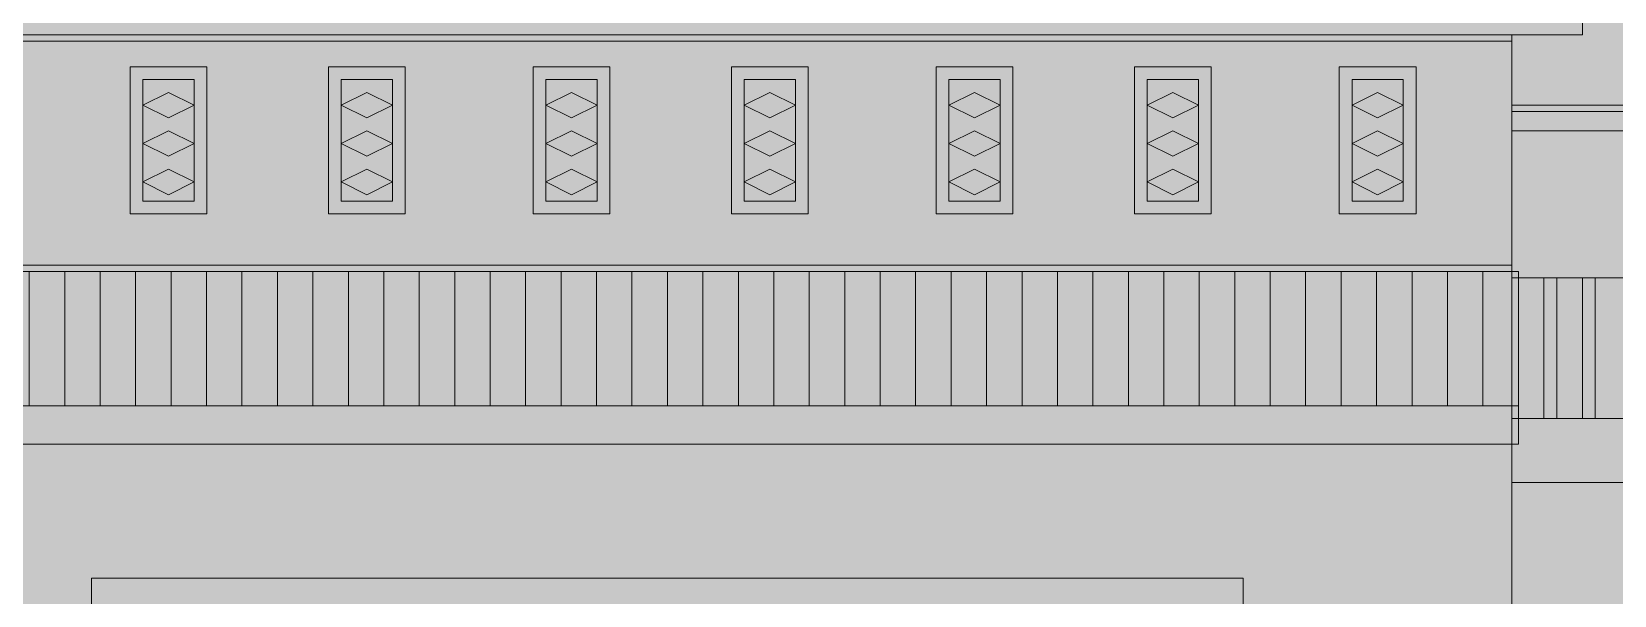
# Model space of a CAD drawing. Extents: x -18 to 1006, y -14 to 799.
# Drawn here: x 120.6 to 368, y 411.3 to 499.5 of the extents above; entities that cross this region are included whole.
import ezdxf

# ---------------------------------------------------------------- set-up
doc = ezdxf.new("R2010")
doc.units = 0
for name, color, linetype, lineweight, true_color in [('00_WHITE_BACKGROUND', 7, 'Continuous', 18, 0xffffff), ('01_STRUCTURE', 7, 'Continuous', 18, 0x000000), ('02_CORNICES', 7, 'Continuous', 18, 0x000000), ('03_FRAMES_DOORS', 7, 'Continuous', 18, 0x000000), ('04_GLAZING_SHUTTERS', 7, 'Continuous', 18, 0x000000), ('05_STONE_JOINTS', 7, 'Continuous', 18, 0x000000), ('06_ORNAMENT', 7, 'Continuous', 18, 0x000000)]:
    doc.layers.add(name, color=color, linetype=linetype, lineweight=lineweight, true_color=true_color)

msp = doc.modelspace()

# ---------------------------------------------------------------- linework, layer by layer
at = {"layer": '00_WHITE_BACKGROUND', "color": 7, "lineweight": 18, "true_color": 0xffffff}
msp.add_solid([(-18, -14), (1006, -14), (-18, 799), (1006, 799)], dxfattribs=at)
at = {"layer": '01_STRUCTURE', "color": 7, "lineweight": 18, "true_color": 0x000000}
for points in [[(593, 537), (352, 537), (352, 534), (363, 534), (363, 499), (352, 499), (352, 461), (593, 461), (593, 524)], [(88, 363), (114, 363), (114, 399), (130, 399), (130, 414), (310, 414), (310, 399), (326, 399), (326, 363), (352, 363), (352, 499), (88, 499)]]:
    msp.add_lwpolyline(points, close=True, dxfattribs=at)
msp.add_lwpolyline([(593, 429), (352, 429), (352, 243), (364, 243), (364, 219), (352, 219), (352, 57), (580, 57)], dxfattribs=at)
at = {"layer": '02_CORNICES', "color": 7, "lineweight": 18, "true_color": 0x000000}
for points in [[(352, 488), (593, 488), (593, 508), (363, 508), (363, 499), (352, 499)], [(352, 488), (352, 484), (593, 484), (593, 488)], [(353, 462), (353, 441), (87, 441), (87, 462)], [(125.79167, 462), (125.79167, 441), (120.25, 441), (120.25, 462)], [(131.33333, 462), (131.33333, 441), (125.79167, 441), (125.79167, 462)], [(136.875, 462), (136.875, 441), (131.33333, 441), (131.33333, 462)], [(142.41667, 462), (142.41667, 441), (136.875, 441), (136.875, 462)], [(147.95833, 462), (147.95833, 441), (142.41667, 441), (142.41667, 462)], [(153.5, 462), (153.5, 441), (147.95833, 441), (147.95833, 462)], [(159.04167, 462), (159.04167, 441), (153.5, 441), (153.5, 462)], [(164.58333, 462), (164.58333, 441), (159.04167, 441), (159.04167, 462)], [(170.125, 462), (170.125, 441), (164.58333, 441), (164.58333, 462)], [(175.66667, 462), (175.66667, 441), (170.125, 441), (170.125, 462)], [(181.20833, 462), (181.20833, 441), (175.66667, 441), (175.66667, 462)], [(186.75, 462), (186.75, 441), (181.20833, 441), (181.20833, 462)], [(192.29167, 462), (192.29167, 441), (186.75, 441), (186.75, 462)], [(197.83333, 462), (197.83333, 441), (192.29167, 441), (192.29167, 462)], [(203.375, 462), (203.375, 441), (197.83333, 441), (197.83333, 462)], [(208.91667, 462), (208.91667, 441), (203.375, 441), (203.375, 462)], [(214.45833, 462), (214.45833, 441), (208.91667, 441), (208.91667, 462)], [(220, 462), (220, 441), (214.45833, 441), (214.45833, 462)], [(225.54167, 462), (225.54167, 441), (220, 441), (220, 462)], [(231.08333, 462), (231.08333, 441), (225.54167, 441), (225.54167, 462)], [(236.625, 462), (236.625, 441), (231.08333, 441), (231.08333, 462)], [(242.16667, 462), (242.16667, 441), (236.625, 441), (236.625, 462)], [(247.70833, 462), (247.70833, 441), (242.16667, 441), (242.16667, 462)], [(253.25, 462), (253.25, 441), (247.70833, 441), (247.70833, 462)], [(258.79167, 462), (258.79167, 441), (253.25, 441), (253.25, 462)], [(264.33333, 462), (264.33333, 441), (258.79167, 441), (258.79167, 462)], [(269.875, 462), (269.875, 441), (264.33333, 441), (264.33333, 462)], [(275.41667, 462), (275.41667, 441), (269.875, 441), (269.875, 462)], [(280.95833, 462), (280.95833, 441), (275.41667, 441), (275.41667, 462)], [(286.5, 462), (286.5, 441), (280.95833, 441), (280.95833, 462)], [(292.04167, 462), (292.04167, 441), (286.5, 441), (286.5, 462)], [(297.58333, 462), (297.58333, 441), (292.04167, 441), (292.04167, 462)], [(303.125, 462), (303.125, 441), (297.58333, 441), (297.58333, 462)], [(308.66667, 462), (308.66667, 441), (303.125, 441), (303.125, 462)], [(314.20833, 462), (314.20833, 441), (308.66667, 441), (308.66667, 462)], [(319.75, 462), (319.75, 441), (314.20833, 441), (314.20833, 462)], [(325.29167, 462), (325.29167, 441), (319.75, 441), (319.75, 462)], [(330.83333, 462), (330.83333, 441), (325.29167, 441), (325.29167, 462)], [(336.375, 462), (336.375, 441), (330.83333, 441), (330.83333, 462)], [(341.91667, 462), (341.91667, 441), (336.375, 441), (336.375, 462)], [(347.45833, 462), (347.45833, 441), (341.91667, 441), (341.91667, 462)], [(353, 462), (353, 441), (347.45833, 441), (347.45833, 462)], [(605, 461), (605, 439), (352, 439), (352, 461)], [(370.07143, 461), (370.07143, 439), (352, 439), (352, 461)], [(359, 461), (359, 439), (357, 439), (357, 461)], [(365, 461), (365, 439), (363, 439), (363, 461)], [(353, 441), (353, 435), (87, 435), (87, 441)], [(352, 439), (605, 439), (597, 429), (352, 429)]]:
    msp.add_lwpolyline(points, close=True, dxfattribs=at)
at = {"layer": '03_FRAMES_DOORS', "color": 7, "lineweight": 18, "true_color": 0x000000}
for points in [[(148, 494), (148, 471), (136, 471), (136, 494)], [(179, 494), (179, 471), (167, 471), (167, 494)], [(211, 494), (211, 471), (199, 471), (199, 494)], [(242, 494), (242, 471), (230, 471), (230, 494)], [(274, 494), (274, 471), (262, 471), (262, 494)], [(305, 494), (305, 471), (293, 471), (293, 494)], [(337, 494), (337, 471), (325, 471), (325, 494)]]:
    msp.add_lwpolyline(points, close=True, dxfattribs=at)
at = {"layer": '04_GLAZING_SHUTTERS', "color": 7, "lineweight": 18, "true_color": 0x000000}
for points in [[(146, 492), (146, 473), (138, 473), (138, 492)], [(177, 492), (177, 473), (169, 473), (169, 492)], [(209, 492), (209, 473), (201, 473), (201, 492)], [(240, 492), (240, 473), (232, 473), (232, 492)], [(272, 492), (272, 473), (264, 473), (264, 492)], [(303, 492), (303, 473), (295, 473), (295, 492)], [(335, 492), (335, 473), (327, 473), (327, 492)]]:
    msp.add_lwpolyline(points, close=True, dxfattribs=at)
at = {"layer": '05_STONE_JOINTS', "color": 7, "lineweight": 18, "true_color": 0x000000}
for points in [[(352, 487), (593, 487), (593, 512), (363, 512), (363, 499), (352, 499)], [(88, 498), (352, 498), (352, 499), (88, 499)], [(352, 498), (88, 498), (88, 463), (352, 463)], [(593, 461), (593, 487), (352, 487), (352, 461)], [(352, 463), (88, 463), (88, 435), (352, 435)], [(88, 435), (88, 396), (114, 396), (114, 399), (130, 399), (130, 414), (310, 414), (310, 399), (326, 399), (326, 396), (352, 396), (352, 435)], [(593, 396), (593, 429), (352, 429), (352, 396)]]:
    msp.add_lwpolyline(points, close=True, dxfattribs=at)
at = {"layer": '06_ORNAMENT', "color": 7, "lineweight": 18, "true_color": 0x000000}
for points in [[(142, 490), (138, 488), (142, 486), (146, 488)], [(173, 490), (169, 488), (173, 486), (177, 488)], [(205, 490), (201, 488), (205, 486), (209, 488)], [(236, 490), (232, 488), (236, 486), (240, 488)], [(268, 490), (264, 488), (268, 486), (272, 488)], [(299, 490), (295, 488), (299, 486), (303, 488)], [(331, 490), (327, 488), (331, 486), (335, 488)], [(142, 484), (138, 482), (142, 480), (146, 482)], [(173, 484), (169, 482), (173, 480), (177, 482)], [(205, 484), (201, 482), (205, 480), (209, 482)], [(236, 484), (232, 482), (236, 480), (240, 482)], [(268, 484), (264, 482), (268, 480), (272, 482)], [(299, 484), (295, 482), (299, 480), (303, 482)], [(331, 484), (327, 482), (331, 480), (335, 482)], [(142, 478), (138, 476), (142, 474), (146, 476)], [(173, 478), (169, 476), (173, 474), (177, 476)], [(205, 478), (201, 476), (205, 474), (209, 476)], [(236, 478), (232, 476), (236, 474), (240, 476)], [(268, 478), (264, 476), (268, 474), (272, 476)], [(299, 478), (295, 476), (299, 474), (303, 476)], [(331, 478), (327, 476), (331, 474), (335, 476)], [(326, 399), (310, 399), (310, 414), (130, 414), (130, 399), (114, 399), (114, 243), (326, 243)]]:
    msp.add_lwpolyline(points, close=True, dxfattribs=at)

doc.saveas('drawing.dxf')
